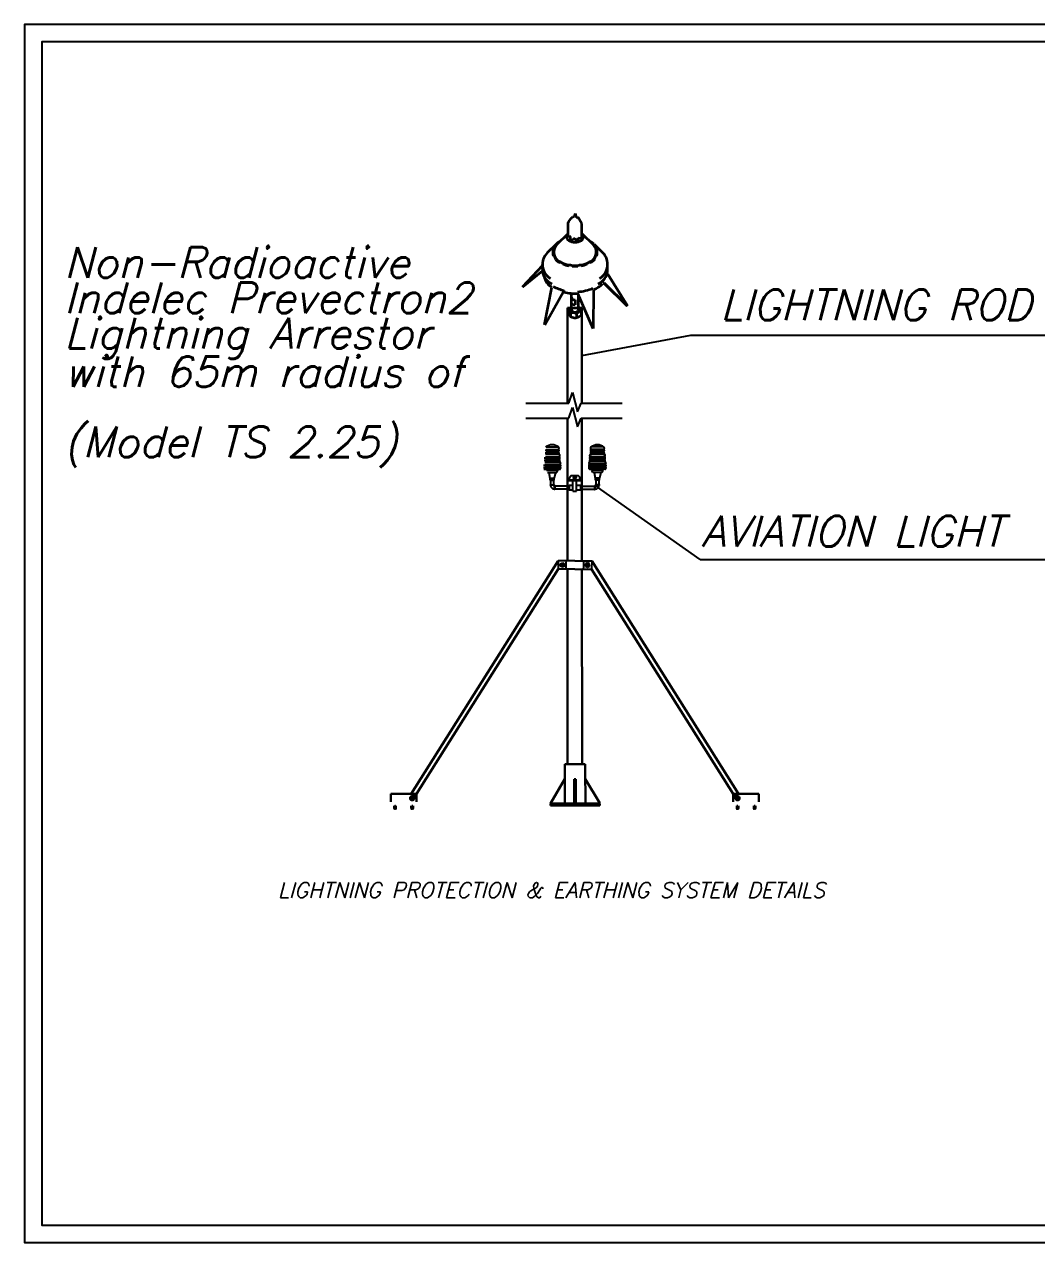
# Model space of a CAD drawing. Header units: inches. Extents: x 23 to 2032867, y 13 to 664695.
# Drawn here: x 709305 to 741650, y 285069 to 323997 of the extents above; entities that cross this region are included whole.
import ezdxf

# ---------------------------------------------------------------- set-up
doc = ezdxf.new("R2010")
doc.units = ezdxf.units.IN
doc.header["$MEASUREMENT"] = 0
doc.layers.add('02-MAIN', color=7, linetype='Continuous', lineweight=13)
for name, color, linetype in [('DES-01', 6, 'Continuous'), ('DES-02', 9, 'Continuous'), ('DES-03', 4, 'Continuous'), ('PLOTYR', 15, 'Continuous'), ('Pole', 250, 'Continuous'), ('REG-60', 8, 'Continuous')]:
    doc.layers.add(name, color=color, linetype=linetype)
doc.styles.add('TEXTO_2', font='SIMPLEX.SHX', dxfattribs={"oblique": 15})

# ---------------------------------------------------------------- blocks, each defined once
blk = doc.blocks.new('*X21')
at = {"color": 0}
for p, q in [((181.767, 175.738), (181.784, 175.755)), ((181.767, 175.72), (181.785, 175.738)), ((181.767, 175.703), (181.786, 175.722)), ((181.768, 175.757), (181.773, 175.762)), ((181.775, 175.693), (181.785, 175.703))]:
    blk.add_line(p, q, dxfattribs=at)

msp = doc.modelspace()

# ---------------------------------------------------------------- linework, layer by layer
at = {"color": 7, "lineweight": 35}
for p, q in [((726694.684, 317698.22, -5.979), (726682.427, 317666.676, -5.979)), ((726682.427, 317233.33, -5.979), (726682.427, 317666.676, -5.979)), ((726775.134, 317817.024, -5.979), (726694.684, 317698.22, -5.979)), ((726775.134, 317817.024, -5.979), (726813.562, 317812.07, -5.979)), ((726813.562, 317812.07, -5.979), (726826.657, 317850.675, -5.979)), ((726826.657, 317850.675, -5.979), (726877.171, 317862.381, -5.979)), ((726899.665, 317948.596, -5.979), (726877.171, 317862.381, -5.979)), ((726899.665, 317948.596, -5.979), (726931.402, 317826.946, -5.979)), ((726931.402, 317826.946, -5.979), (726966.116, 317835.91, -5.979)), ((726966.116, 317835.91, -5.979), (727005.758, 317820.135, -5.979)), ((727031.676, 317769.578, -5.979), (727005.758, 317820.135, -5.979)), ((727036.617, 317768.427, -5.979), (727031.676, 317769.578, -5.979)), ((727116.94, 317619.745, -5.979), (727036.617, 317768.427, -5.979)), ((727116.94, 317186.399, -5.979), (727116.94, 317619.745, -5.979)), ((726292.159, 316973.897, -5.979), (726013.005, 316698.658, -5.979)), ((726758.009, 317102.417, -5.979), (726758.009, 317219.274, -5.979)), ((727001.369, 317086.514, -5.979), (727001.369, 317174.018, -5.979)), ((727507.169, 316973.897, -5.979), (727786.325, 316698.658, -5.979)), ((725221.584, 315610.278, -5.979), (725859.279, 316288.728, -5.979)), ((725851.799, 316109.735, -5.979), (725221.814, 315595.202, -5.979)), ((727941.513, 316176.936, -5.979), (727941.513, 316327.715, -5.979)), ((728566.09, 314989.157, -5.979), (727823.587, 315723.576, -5.979)), ((727830.638, 315737.64, -5.979), (728577.958, 314998.457, -5.979)), ((728577.958, 314998.457, -5.979), (727947.531, 316017.67, -5.979)), ((725923.187, 314395.063, -5.979), (726161.738, 315588.763, -5.979)), ((726533.46, 315446.664, -5.979), (725937.325, 314389.821, -5.979)), ((726786.566, 314875.421, -5.979), (726786.566, 315401.301, -5.979)), ((727480.159, 314270.815, -5.979), (726991.761, 315399.851, -5.979)), ((727012.763, 314875.421, -5.979), (727012.763, 315351.3, -5.979)), ((727494.929, 314273.837, -5.979), (727499.518, 315515.472, -5.979)), ((726899.665, 315193.017, -5.979), (726899.665, 315034.698, -5.979)), ((726703.799, 314890.839, -5.979), (726703.799, 314770.215, -5.979)), ((726756.031, 314777.754, -5.979), (726756.031, 314657.131, -5.979)), ((726951.899, 314747.598, -5.979), (726951.899, 314626.975, -5.979)), ((727095.535, 314830.527, -5.979), (727095.535, 314709.904, -5.979))]:
    msp.add_line(p, q, dxfattribs=at)
at = {"color": 5, "lineweight": 35}
for p, q in [((726669.783, 317305.729, -5.979), (726321.399, 316961.109, -5.979)), ((727129.546, 317305.729, -5.979), (727477.93, 316961.109, -5.979)), ((726546.832, 315492.19, -5.979), (726546.832, 315439.418, -5.979))]:
    msp.add_line(p, q, dxfattribs=at)
at = {"lineweight": 35}
for p, q in [((726682.427, 317233.33, -5.979), (726758.009, 317219.274, -5.979)), ((726797.591, 317086.634, -5.979), (726878.684, 317163.233, -5.979)), ((726897.241, 317161.323, -5.979), (726947.685, 317073.949, -5.979)), ((727001.369, 317174.018, -5.979), (727104.715, 317154.799, -5.979)), ((725857.818, 316176.936, -5.979), (725857.818, 316327.715, -5.979)), ((727790.819, 315729.376, -5.979), (727823.587, 315723.576, -5.979)), ((726529.805, 315496.451, -5.979), (726542.89, 315473.056, -5.979)), ((726533.46, 315446.664, -5.979), (726542.89, 315455.127, -5.979)), ((726542.89, 315455.127, -5.979), (726542.89, 315473.056, -5.979))]:
    msp.add_line(p, q, dxfattribs=at)
at = {"color": 5, "lineweight": 35}
for centre, radius, start, end in [((726764.7, 317209.776, -5.979), 134.968, 127.5584363, 239.9993661), ((727034.629, 317209.776, -5.979), 134.968, 300.0008473, 52.4206584), ((726560.157, 316719.742, -5.979), 339.505, 134.6883615, 240.0000845), ((726899.665, 317443.546, -5.979), 404.9, 240.0000345, 299.9999655), ((727239.167, 316719.743, -5.979), 339.507, 300.000538, 45.3110158), ((726899.665, 317307.789, -5.979), 1018.522, 240.0000863, 299.9999137), ((726403.465, 316026.157, -5.979), 496.202, 189.992492, 239.9997456), ((727395.848, 316026.178, -5.979), 496.228, 300.0007362, 320.0525663), ((727395.916, 316078.897, -5.979), 496.142, 320.0522764, 337.2833816), ((726899.682, 316938.425, -5.979), 1488.656, 242.0034619, 256.288915), ((726899.664, 316885.571, -5.979), 1488.573, 256.2888416, 273.5537188), ((726899.666, 316938.369, -5.979), 1488.598, 273.5535869, 292.451657), ((726899.718, 316885.503, -5.979), 1488.491, 293.6139545, 300.0002152)]:
    msp.add_arc(centre, radius, start, end, dxfattribs=at)
at = {"color": 7, "lineweight": 35}
for centre, radius, start, end in [((726007.529, 317024.015, -5.979), 289.009, 310.7495648, 350.013656), ((726542.704, 316719.806, -5.979), 356.84, 119.9993471, 134.5974038), ((726898.82, 316103.083, -5.979), 1068.996, 116.5853501, 120.0021544), ((726899.048, 316102.678, -5.979), 1069.459, 116.5865044, 120.0017842), ((726900.506, 316103.083, -5.979), 1068.996, 59.9978456, 63.4146499), ((726900.508, 316103.083, -5.979), 1068.996, 59.9978456, 63.4146499), ((727256.622, 316719.806, -5.979), 356.84, 45.4025962, 60.0006529), ((727791.797, 317024.015, -5.979), 289.009, 189.986344, 229.2504352), ((726378.744, 316327.715, -5.979), 520.926, 134.5193728, 239.9994341), ((726542.749, 316719.743, -5.979), 356.918, 166.1684732, 201.7005134), ((726199.87, 316512.011, -5.979), 76.591, 340.8691024, 81.5490243), ((727256.56, 316719.763, -5.979), 356.944, 300.0012671, 319.2793577), ((727601.196, 316510.944, -5.979), 77.91, 99.6047591, 197.9731281), ((727256.588, 316719.742, -5.979), 356.908, 338.2974351, 13.8319453), ((727420.587, 316327.716, -5.979), 520.925, 300.0002499, 45.4806907), ((726378.74, 316176.934, -5.979), 520.922, 179.9997381, 239.9997577), ((726899.425, 317337.526, -5.979), 1070.272, 239.9998837, 243.5094239), ((726451.204, 316314.197, -5.979), 71.636, 18.6554389, 114.0322315), ((726899.696, 317338.055, -5.979), 1070.868, 249.1801289, 259.2616937), ((726744.844, 316223.452, -5.979), 76.816, 38.6192925, 125.5636919), ((726899.659, 317338.143, -5.979), 1070.952, 264.9216909, 275.0783091), ((727054.473, 316223.454, -5.979), 76.813, 54.434601, 141.3824147), ((726899.661, 317337.953, -5.979), 1070.763, 280.7372854, 290.8198134), ((727348.114, 316314.191, -5.979), 71.639, 65.9677171, 161.3425031), ((726899.346, 317338.531, -5.979), 1071.42, 296.4927225, 299.9989654), ((727420.583, 316176.939, -5.979), 520.929, 300.0004446, 359.9997088), ((726902.933, 314711.786, -5.979), 267.795, 115.7558269, 138.0393993), ((726843.116, 315264.719, -5.979), 56.55, 179.9994272, 239.9985185), ((726899.667, 315362.673, -5.979), 169.656, 240.0002916, 269.9990276), ((726899.669, 315204.361, -5.979), 169.663, 240.0009026, 269.9987272), ((726896.475, 314640.82, -5.979), 336.514, 64.1304903, 69.7835796), ((726807.242, 314765.975, -5.979), 295.432, 12.6210872, 36.9615968), ((726467.738, 314713.202, -5.979), 295.432, 12.6210872, 36.9615968), ((726992.093, 314834.768, -5.979), 295.432, 192.6210872, 216.9615968), ((726804.998, 314444.624, -5.979), 336.71, 64.132913, 98.3619779), ((726902.932, 314960.099, -5.979), 336.704, 244.1326101, 278.3622808), ((726843.113, 314875.354, -5.979), 56.547, 179.932179, 240.0005632), ((726899.665, 314973.299, -5.979), 169.646, 239.999319, 300.000681), ((726900.685, 314781.467, -5.979), 163.161, 249.4324323, 289.5538098), ((727151.036, 314568.541, -5.979), 267.8, 101.9610098, 138.0391688), ((726896.407, 314888.945, -5.979), 267.783, 281.9598207, 318.0403579), ((726956.216, 314875.354, -5.979), 56.547, 299.9994368, 0.067821)]:
    msp.add_arc(centre, radius, start, end, dxfattribs=at)
at = {"lineweight": 35}
for centre, radius, start, end in [((726899.675, 317400.162, -5.979), 329.729, 244.5549765, 251.964904), ((726899.669, 317276.035, -5.979), 114.738, 259.461724, 268.7874602), ((726899.69, 317400.004, -5.979), 329.568, 278.3737495, 287.9701685), ((727009.528, 317209.789, -5.979), 109.93, 329.9848694, 347.7150826), ((727239.168, 316719.743, -5.979), 339.507, 300.000538, 45.3110158), ((726542.804, 316719.812, -5.979), 357.006, 220.7210081, 239.9974348), ((726403.624, 316131.971, -5.979), 496.513, 234.742775, 239.9993888), ((727395.969, 316131.54, -5.979), 496.009, 299.9992742, 305.2610594)]:
    msp.add_arc(centre, radius, start, end, dxfattribs=at)
at = {"layer": '02-MAIN', "lineweight": -3, "elevation": -5.979}
msp.add_lwpolyline([(766592.428, 285627.446), (766592.428, 323438.388), (709863.318, 323438.388), (709863.318, 285627.446)], close=True, dxfattribs=at)
at = {"layer": 'DES-01'}
for p, q in [((726702.158, 311893.875, -5.979), (726814.039, 312229.198, -5.979)), ((726814.039, 312229.198, -5.979), (726981.86, 311614.44, -5.979)), ((725331.62, 311893.875, -5.979), (726702.158, 311893.875, -5.979)), ((726981.86, 311614.44, -5.979), (727093.741, 311893.875, -5.979)), ((727093.741, 311893.875, -5.979), (728408.338, 311893.875, -5.979)), ((726702.158, 311418.835, -5.979), (726814.039, 311754.158, -5.979)), ((726814.039, 311754.158, -5.979), (726981.86, 311139.399, -5.979)), ((725331.62, 311418.835, -5.979), (726702.158, 311418.835, -5.979)), ((726981.86, 311139.399, -5.979), (727093.741, 311418.835, -5.979)), ((727093.741, 311418.835, -5.979), (728408.338, 311418.835, -5.979)), ((726392.308, 310377.906, -5.979), (725943.465, 310377.906, -5.979)), ((726392.308, 310298.699, -5.979), (725943.465, 310298.699, -5.979)), ((725956.666, 310259.095, -5.979), (726379.107, 310259.095, -5.979)), ((725983.069, 310496.718, -5.979), (726352.704, 310496.718, -5.979)), ((725983.069, 310417.51, -5.979), (726352.704, 310417.51, -5.979)), ((725983.069, 310338.303, -5.979), (726352.704, 310338.303, -5.979)), ((727393.027, 310377.379, -5.979), (727841.472, 310377.379, -5.979)), ((727393.027, 310298.242, -5.979), (727841.472, 310298.242, -5.979)), ((727828.282, 310258.673, -5.979), (727406.216, 310258.673, -5.979)), ((727801.903, 310496.085, -5.979), (727432.595, 310496.085, -5.979)), ((727801.903, 310416.948, -5.979), (727432.595, 310416.948, -5.979)), ((727801.903, 310337.811, -5.979), (727432.595, 310337.811, -5.979)), ((726445.113, 309902.661, -5.979), (725890.66, 309902.661, -5.979)), ((726418.71, 310140.284, -5.979), (725917.062, 310140.284, -5.979)), ((726418.71, 310061.076, -5.979), (725917.062, 310061.076, -5.979)), ((725930.264, 310021.472, -5.979), (726405.509, 310021.472, -5.979)), ((725930.264, 309942.265, -5.979), (726405.509, 309942.265, -5.979)), ((725956.666, 310179.887, -5.979), (726379.107, 310179.887, -5.979)), ((725956.666, 310100.68, -5.979), (726379.107, 310100.68, -5.979)), ((727340.269, 309902.555, -5.979), (727894.23, 309902.555, -5.979)), ((727366.648, 310139.967, -5.979), (727867.851, 310139.967, -5.979)), ((727366.648, 310060.83, -5.979), (727867.851, 310060.83, -5.979)), ((727854.661, 310021.261, -5.979), (727379.837, 310021.261, -5.979)), ((727854.661, 309942.124, -5.979), (727379.837, 309942.124, -5.979)), ((727828.282, 310179.536, -5.979), (727406.216, 310179.536, -5.979)), ((727828.282, 310100.399, -5.979), (727406.216, 310100.399, -5.979)), ((726445.113, 309823.453, -5.979), (725890.66, 309823.453, -5.979)), ((725930.264, 309863.057, -5.979), (726405.509, 309863.057, -5.979)), ((727340.269, 309823.418, -5.979), (727894.23, 309823.418, -5.979)), ((727854.661, 309862.987, -5.979), (727379.837, 309862.987, -5.979)), ((726432.395, 306756.731, -5.979), (726495.15, 306793.305, -5.979)), ((726432.691, 306684.096, -5.979), (726432.395, 306756.731, -5.979)), ((726495.15, 306793.305, -5.979), (726558.202, 306757.244, -5.979)), ((726558.202, 306757.244, -5.979), (726558.499, 306684.609, -5.979)), ((727234.22, 306757.244, -5.979), (727233.923, 306684.609, -5.979)), ((727297.272, 306793.305, -5.979), (727234.22, 306757.244, -5.979)), ((727360.028, 306756.731, -5.979), (727297.272, 306793.305, -5.979)), ((727359.731, 306684.096, -5.979), (727360.028, 306756.731, -5.979)), ((726495.743, 306648.035, -5.979), (726432.691, 306684.096, -5.979)), ((726558.499, 306684.609, -5.979), (726495.743, 306648.035, -5.979)), ((727233.923, 306684.609, -5.979), (727296.679, 306648.035, -5.979)), ((727296.679, 306648.035, -5.979), (727359.731, 306684.096, -5.979))]:
    msp.add_line(p, q, dxfattribs=at)
at = {"layer": 'DES-01', "lineweight": 30}
for p, q in [((721708.739, 299344.395, -5.979), (721763.241, 299378.488, -5.979)), ((721763.241, 299378.488, -5.979), (721765.515, 299314.24, -5.979)), ((732025.797, 299378.488, -5.979), (732023.522, 299314.24, -5.979)), ((732080.299, 299344.395, -5.979), (732025.797, 299378.488, -5.979)), ((721123.122, 299025.344, -5.979), (721122.978, 298943.403, -5.979)), ((721129.95, 299025.332, -5.979), (721129.806, 298943.391, -5.979)), ((721136.683, 298970.693, -5.979), (721140.957, 298976.387, -5.979)), ((721140.931, 298961.745, -5.979), (721136.683, 298970.693, -5.979)), ((721136.707, 298984.35, -5.979), (721140.396, 298990.444, -5.979)), ((721140.957, 298976.387, -5.979), (721136.707, 298984.35, -5.979)), ((721136.731, 298998.007, -5.979), (721139.246, 299002.745, -5.979)), ((721140.396, 298990.444, -5.979), (721136.731, 298998.007, -5.979)), ((721136.755, 299011.664, -5.979), (721140.445, 299018.555, -5.979)), ((721139.246, 299002.745, -5.979), (721136.755, 299011.664, -5.979)), ((721140.445, 299018.555, -5.979), (721136.778, 299025.32, -5.979)), ((721164.653, 299025.271, -5.979), (721137.134, 299025.32, -5.979)), ((721163.971, 298970.49, -5.979), (721160.443, 298961.711, -5.979)), ((721164.58, 298983.959, -5.979), (721160.469, 298976.938, -5.979)), ((721160.469, 298976.938, -5.979), (721163.971, 298970.49, -5.979)), ((721164.604, 298997.429, -5.979), (721161.075, 298988.65, -5.979)), ((721161.075, 298988.65, -5.979), (721164.58, 298983.959, -5.979)), ((721164.068, 299011.616, -5.979), (721161.1, 299002.706, -5.979)), ((721161.1, 299002.706, -5.979), (721164.604, 298997.429, -5.979)), ((721164.092, 299025.272, -5.979), (721161.127, 299017.933, -5.979)), ((721161.127, 299017.933, -5.979), (721164.068, 299011.616, -5.979)), ((721168.166, 299025.265, -5.979), (721164.092, 299025.272, -5.979)), ((721170.921, 299025.26, -5.979), (721170.777, 298943.32, -5.979)), ((721177.749, 299025.248, -5.979), (721177.605, 298943.308, -5.979)), ((721667.203, 299270.192, -5.979), (721709.028, 299344.231, -5.979)), ((721669.394, 299024.386, -5.979), (721669.251, 298942.445, -5.979)), ((721676.223, 299024.374, -5.979), (721676.079, 298942.433, -5.979)), ((721682.955, 298969.734, -5.979), (721687.229, 298975.428, -5.979)), ((721687.204, 298960.787, -5.979), (721682.955, 298969.734, -5.979)), ((721682.979, 298983.391, -5.979), (721686.668, 298989.485, -5.979)), ((721687.229, 298975.428, -5.979), (721682.979, 298983.391, -5.979)), ((721683.003, 298997.048, -5.979), (721685.519, 299001.786, -5.979)), ((721686.668, 298989.485, -5.979), (721683.003, 298997.048, -5.979)), ((721683.027, 299010.705, -5.979), (721686.718, 299017.597, -5.979)), ((721685.519, 299001.786, -5.979), (721683.027, 299010.705, -5.979)), ((721686.718, 299017.597, -5.979), (721683.051, 299024.362, -5.979)), ((721710.925, 299024.313, -5.979), (721683.407, 299024.361, -5.979)), ((721710.244, 298969.531, -5.979), (721706.715, 298960.752, -5.979)), ((721710.853, 298983, -5.979), (721706.742, 298975.979, -5.979)), ((721706.742, 298975.979, -5.979), (721710.244, 298969.531, -5.979)), ((721710.876, 298996.47, -5.979), (721707.348, 298987.692, -5.979)), ((721707.348, 298987.692, -5.979), (721710.853, 298983, -5.979)), ((721710.341, 299010.657, -5.979), (721707.373, 299001.747, -5.979)), ((721707.373, 299001.747, -5.979), (721710.876, 298996.47, -5.979)), ((721710.365, 299024.314, -5.979), (721707.4, 299016.975, -5.979)), ((721707.4, 299016.975, -5.979), (721710.341, 299010.657, -5.979)), ((721709.032, 299344.239, -5.979), (721708.739, 299344.395, -5.979)), ((721714.438, 299024.307, -5.979), (721710.365, 299024.314, -5.979)), ((721717.193, 299024.302, -5.979), (721717.049, 298942.361, -5.979)), ((721765.504, 299314.557, -5.979), (721722.504, 299238.437, -5.979)), ((721724.022, 299024.29, -5.979), (721723.878, 298942.349, -5.979)), ((732023.534, 299314.557, -5.979), (732066.534, 299238.437, -5.979)), ((732065.016, 299024.29, -5.979), (732065.16, 298942.349, -5.979)), ((732071.844, 299024.302, -5.979), (732071.988, 298942.361, -5.979)), ((732074.599, 299024.307, -5.979), (732078.673, 299024.314, -5.979)), ((732078.112, 299024.313, -5.979), (732105.631, 299024.361, -5.979)), ((732081.665, 299001.747, -5.979), (732078.161, 298996.47, -5.979)), ((732078.161, 298996.47, -5.979), (732081.69, 298987.692, -5.979)), ((732081.69, 298987.692, -5.979), (732078.185, 298983, -5.979)), ((732078.185, 298983, -5.979), (732082.296, 298975.979, -5.979)), ((732078.673, 299024.314, -5.979), (732081.638, 299016.975, -5.979)), ((732081.638, 299016.975, -5.979), (732078.697, 299010.657, -5.979)), ((732078.697, 299010.657, -5.979), (732081.665, 299001.747, -5.979)), ((732082.296, 298975.979, -5.979), (732078.794, 298969.531, -5.979)), ((732078.794, 298969.531, -5.979), (732082.322, 298960.752, -5.979)), ((732080.006, 299344.239, -5.979), (732080.299, 299344.395, -5.979)), ((732121.835, 299270.192, -5.979), (732080.01, 299344.231, -5.979)), ((732101.808, 298975.428, -5.979), (732106.058, 298983.391, -5.979)), ((732106.082, 298969.734, -5.979), (732101.808, 298975.428, -5.979)), ((732101.834, 298960.787, -5.979), (732106.082, 298969.734, -5.979)), ((732102.32, 299017.597, -5.979), (732105.987, 299024.362, -5.979)), ((732106.011, 299010.705, -5.979), (732102.32, 299017.597, -5.979)), ((732102.369, 298989.485, -5.979), (732106.034, 298997.048, -5.979)), ((732106.058, 298983.391, -5.979), (732102.369, 298989.485, -5.979)), ((732103.519, 299001.786, -5.979), (732106.011, 299010.705, -5.979)), ((732106.034, 298997.048, -5.979), (732103.519, 299001.786, -5.979)), ((732112.815, 299024.374, -5.979), (732112.959, 298942.433, -5.979)), ((732119.643, 299024.386, -5.979), (732119.787, 298942.445, -5.979)), ((732611.289, 299025.248, -5.979), (732611.433, 298943.308, -5.979)), ((732618.117, 299025.26, -5.979), (732618.261, 298943.32, -5.979)), ((732620.872, 299025.265, -5.979), (732624.946, 299025.272, -5.979)), ((732624.385, 299025.271, -5.979), (732651.903, 299025.32, -5.979)), ((732627.938, 299002.706, -5.979), (732624.434, 298997.429, -5.979)), ((732624.434, 298997.429, -5.979), (732627.962, 298988.65, -5.979)), ((732627.962, 298988.65, -5.979), (732624.458, 298983.959, -5.979)), ((732624.458, 298983.959, -5.979), (732628.568, 298976.938, -5.979)), ((732624.946, 299025.272, -5.979), (732627.911, 299017.933, -5.979)), ((732627.911, 299017.933, -5.979), (732624.97, 299011.616, -5.979)), ((732624.97, 299011.616, -5.979), (732627.938, 299002.706, -5.979)), ((732628.568, 298976.938, -5.979), (732625.067, 298970.49, -5.979)), ((732625.067, 298970.49, -5.979), (732628.595, 298961.711, -5.979)), ((732648.081, 298976.387, -5.979), (732652.331, 298984.35, -5.979)), ((732652.355, 298970.693, -5.979), (732648.081, 298976.387, -5.979)), ((732648.107, 298961.745, -5.979), (732652.355, 298970.693, -5.979)), ((732648.593, 299018.555, -5.979), (732652.259, 299025.32, -5.979)), ((732652.283, 299011.664, -5.979), (732648.593, 299018.555, -5.979)), ((732648.642, 298990.444, -5.979), (732652.307, 298998.007, -5.979)), ((732652.331, 298984.35, -5.979), (732648.642, 298990.444, -5.979)), ((732649.791, 299002.745, -5.979), (732652.283, 299011.664, -5.979)), ((732652.307, 298998.007, -5.979), (732649.791, 299002.745, -5.979)), ((732659.088, 299025.332, -5.979), (732659.231, 298943.391, -5.979)), ((732665.916, 299025.344, -5.979), (732666.06, 298943.403, -5.979)), ((721136.635, 298943.379, -5.979), (721139.737, 298948.863, -5.979)), ((721143.811, 298934.8, -5.979), (721136.635, 298943.379, -5.979)), ((721136.659, 298957.036, -5.979), (721140.931, 298961.745, -5.979)), ((721139.737, 298948.863, -5.979), (721136.659, 298957.036, -5.979)), ((721150.268, 298929.699, -5.979), (721143.811, 298934.8, -5.979)), ((721150.268, 298929.699, -5.979), (721157.468, 298934.776, -5.979)), ((721163.948, 298943.332, -5.979), (721157.468, 298934.776, -5.979)), ((721164.532, 298956.433, -5.979), (721160.421, 298949.412, -5.979)), ((721160.421, 298949.412, -5.979), (721163.948, 298943.332, -5.979)), ((721160.443, 298961.711, -5.979), (721164.532, 298956.433, -5.979)), ((721682.907, 298942.421, -5.979), (721686.01, 298947.904, -5.979)), ((721690.084, 298933.841, -5.979), (721682.907, 298942.421, -5.979)), ((721682.931, 298956.078, -5.979), (721687.204, 298960.787, -5.979)), ((721686.01, 298947.904, -5.979), (721682.931, 298956.078, -5.979)), ((721696.54, 298928.74, -5.979), (721690.084, 298933.841, -5.979)), ((721696.54, 298928.74, -5.979), (721703.741, 298933.817, -5.979)), ((721710.221, 298942.373, -5.979), (721703.741, 298933.817, -5.979)), ((721710.805, 298955.474, -5.979), (721706.694, 298948.453, -5.979)), ((721706.694, 298948.453, -5.979), (721710.221, 298942.373, -5.979)), ((721706.715, 298960.752, -5.979), (721710.805, 298955.474, -5.979)), ((732082.322, 298960.752, -5.979), (732078.233, 298955.474, -5.979)), ((732078.233, 298955.474, -5.979), (732082.344, 298948.453, -5.979)), ((732082.344, 298948.453, -5.979), (732078.817, 298942.373, -5.979)), ((732078.817, 298942.373, -5.979), (732085.297, 298933.817, -5.979)), ((732092.497, 298928.74, -5.979), (732085.297, 298933.817, -5.979)), ((732092.497, 298928.74, -5.979), (732098.954, 298933.841, -5.979)), ((732098.954, 298933.841, -5.979), (732106.13, 298942.421, -5.979)), ((732106.106, 298956.078, -5.979), (732101.834, 298960.787, -5.979)), ((732103.028, 298947.904, -5.979), (732106.106, 298956.078, -5.979)), ((732106.13, 298942.421, -5.979), (732103.028, 298947.904, -5.979)), ((732628.595, 298961.711, -5.979), (732624.506, 298956.433, -5.979)), ((732624.506, 298956.433, -5.979), (732628.617, 298949.412, -5.979)), ((732628.617, 298949.412, -5.979), (732625.089, 298943.332, -5.979)), ((732625.089, 298943.332, -5.979), (732631.57, 298934.776, -5.979)), ((732638.77, 298929.699, -5.979), (732631.57, 298934.776, -5.979)), ((732638.77, 298929.699, -5.979), (732645.227, 298934.8, -5.979)), ((732645.227, 298934.8, -5.979), (732652.403, 298943.379, -5.979)), ((732652.379, 298957.036, -5.979), (732648.107, 298961.745, -5.979)), ((732649.3, 298948.863, -5.979), (732652.379, 298957.036, -5.979)), ((732652.403, 298943.379, -5.979), (732649.3, 298948.863, -5.979))]:
    msp.add_line(p, q, dxfattribs=at)
at = {"layer": 'DES-01'}
for centre, major_axis, start_param, end_param in [((726167.923, 310234.443, -5.979), (-232.609, 232.609), -1.478929243, -0.098795537), ((726352.704, 310457.114, -5.979), (28.004, 28.004), 3.926990817, 7.068583471), ((726352.704, 310377.906, -5.979), (28.004, 28.004), 3.926990817, 7.068583471), ((726352.704, 310298.699, -5.979), (-28.004, 28.004), 2.35619449, 5.497787144), ((726379.107, 310219.491, -5.979), (-28.004, 28.004), 2.35619449, 5.497787144), ((727406.216, 310219.105, -5.979), (-27.979, 27.979), -0.785398163, 2.35619449), ((727432.595, 310456.517, -5.979), (27.979, 27.979), 0.785398163, 3.926990817), ((727432.595, 310377.379, -5.979), (27.979, 27.979), 0.785398163, 3.926990817), ((727432.595, 310298.242, -5.979), (27.979, 27.979), 0.785398163, 3.926990817), ((727617.213, 310234.043, -5.979), (-232.402, 232.402), -1.472000789, -0.091867084), ((727801.903, 310456.517, -5.979), (27.979, 27.979), 3.926990817, 7.068583471), ((727801.903, 310377.379, -5.979), (27.979, 27.979), 3.926990817, 7.068583471), ((727801.903, 310298.242, -5.979), (27.979, 27.979), 3.926990817, 7.068583471), ((727828.282, 310219.105, -5.979), (-27.979, 27.979), 2.35619449, 5.497787144), ((726379.107, 310140.284, -5.979), (-28.004, 28.004), 2.35619449, 5.497787144), ((726379.107, 310061.076, -5.979), (28.004, 28.004), 3.926990817, 7.068583471), ((726405.509, 309981.868, -5.979), (28.004, 28.004), 3.926990817, 7.068583471), ((726405.509, 309902.661, -5.979), (28.004, 28.004), 3.926990817, 7.068583471), ((727379.837, 309981.693, -5.979), (-27.979, 27.979), -0.785398163, 2.35619449), ((727379.837, 309902.555, -5.979), (27.979, 27.979), 0.785398163, 3.926990817), ((727406.216, 310139.967, -5.979), (-27.979, 27.979), -0.785398163, 2.35619449), ((727406.216, 310060.83, -5.979), (-27.979, 27.979), -0.785398163, 2.35619449), ((727828.282, 310139.967, -5.979), (-27.979, 27.979), 2.35619449, 5.497787144), ((727828.282, 310060.83, -5.979), (-27.979, 27.979), 2.35619449, 5.497787144), ((727854.661, 309981.693, -5.979), (-27.979, 27.979), 2.35619449, 5.497787144), ((727854.661, 309902.555, -5.979), (27.979, 27.979), 3.926990817, 7.068583471), ((726405.509, 309823.453, -5.979), (28.004, 28.004), 3.926990817, 7.068583471), ((726892.697, 309501.145, -5.979), (29.665, 29.665), 5.497787144, 11.780972451), ((727379.837, 309823.418, -5.979), (27.979, 27.979), 0.785398163, 3.926990817), ((727854.661, 309823.418, -5.979), (27.979, 27.979), 3.926990817, 7.068583471), ((726495.447, 306720.67, -5.979), (28.358, 28.358), 5.497787144, 11.780972451), ((727296.976, 306720.67, -5.979), (28.358, 28.358), 5.497787144, 11.780972451)]:
    msp.add_ellipse(centre, major_axis=major_axis, ratio=1, start_param=start_param, end_param=end_param, dxfattribs=at)
at = {"layer": 'DES-01', "lineweight": 30}
for centre, major_axis, start_param, end_param in [((721697.139, 299270.16, -5.979), (-47.431, 47.431), -0.900263854, 4.386955521), ((721736.799, 299327.36, -5.979), (63.686, 63.686), 3.043865292, 3.767594652), ((732091.898, 299270.16, -5.979), (-47.431, 47.431), 0.325433459, 5.612652834), ((732052.239, 299327.36, -5.979), (-63.686, 63.686), 2.515590656, 3.239320016), ((721145.225, 298945.95, -5.979), (-15.834, 15.834), 0.899375004, 2.020906868), ((721152.053, 298945.938, -5.979), (15.834, 15.834), 2.470171331, 3.591703195), ((721148.539, 298945.944, -5.979), (15.834, 15.834), 4.258768336, 5.3803002), ((721155.367, 298945.932, -5.979), (15.834, 15.834), 4.258768336, 5.3803002), ((721691.498, 298944.991, -5.979), (15.834, 15.834), 2.470171331, 3.591703195), ((721698.326, 298944.979, -5.979), (15.834, 15.834), 2.470171331, 3.591703195), ((721694.812, 298944.986, -5.979), (15.834, 15.834), 4.258768336, 5.3803002), ((721701.64, 298944.974, -5.979), (15.834, 15.834), 4.258768336, 5.3803002), ((732087.398, 298944.974, -5.979), (15.834, 15.834), 2.473681434, 3.595213298), ((732094.226, 298944.986, -5.979), (-15.834, 15.834), 0.902885107, 2.024416971), ((732090.712, 298944.979, -5.979), (-15.834, 15.834), 2.691482112, 3.813013976), ((732097.54, 298944.991, -5.979), (15.834, 15.834), 4.262278439, 5.383810303), ((732633.671, 298945.932, -5.979), (-15.834, 15.834), 0.902885107, 2.024416971), ((732640.499, 298945.944, -5.979), (15.834, 15.834), 2.473681434, 3.595213298), ((732636.984, 298945.938, -5.979), (15.834, 15.834), 4.262278439, 5.383810303), ((732643.813, 298945.95, -5.979), (15.834, 15.834), 4.262278439, 5.383810303)]:
    msp.add_ellipse(centre, major_axis=major_axis, ratio=1, start_param=start_param, end_param=end_param, dxfattribs=at)
at = {"layer": 'DES-02'}
for p, q in [((725903.861, 309783.849, -5.979), (726431.912, 309783.849, -5.979)), ((725985.806, 309747.433, -5.979), (726349.967, 309747.433, -5.979)), ((726022.222, 309674.601, -5.979), (726313.551, 309674.601, -5.979)), ((726058.638, 309674.601, -5.979), (726098.696, 309492.52, -5.979)), ((726098.696, 309492.52, -5.979), (726237.077, 309492.52, -5.979)), ((726105.979, 309434.254, -5.979), (726105.979, 309492.52, -5.979)), ((726229.794, 309434.254, -5.979), (726229.794, 309492.52, -5.979)), ((726277.135, 309674.601, -5.979), (726237.077, 309492.52, -5.979)), ((726349.967, 309747.433, -5.979), (726313.551, 309783.849, -5.979)), ((726313.551, 309674.601, -5.979), (726349.967, 309747.433, -5.979)), ((726723.23, 309437.139, -5.979), (726723.23, 309501.728, -5.979)), ((726985.426, 309574.56, -5.979), (726796.062, 309574.56, -5.979)), ((727058.259, 309437.139, -5.979), (727058.259, 309501.728, -5.979)), ((727881.04, 309783.849, -5.979), (727353.458, 309783.849, -5.979)), ((727435.168, 309747.433, -5.979), (727471.585, 309783.849, -5.979)), ((727799.33, 309747.433, -5.979), (727435.168, 309747.433, -5.979)), ((727471.585, 309674.601, -5.979), (727435.168, 309747.433, -5.979)), ((727762.914, 309674.601, -5.979), (727471.585, 309674.601, -5.979)), ((727508.001, 309674.601, -5.979), (727548.058, 309492.52, -5.979)), ((727686.44, 309492.52, -5.979), (727548.058, 309492.52, -5.979)), ((727555.342, 309434.254, -5.979), (727555.342, 309492.52, -5.979)), ((727679.157, 309434.254, -5.979), (727679.157, 309492.52, -5.979)), ((727726.498, 309674.601, -5.979), (727686.44, 309492.52, -5.979)), ((727799.33, 309747.433, -5.979), (727762.914, 309783.849, -5.979)), ((727762.914, 309674.601, -5.979), (727799.33, 309747.433, -5.979)), ((726105.979, 309434.254, -5.979), (726229.794, 309434.254, -5.979)), ((726105.979, 309288.59, -5.979), (726229.794, 309288.59, -5.979)), ((726105.979, 309288.59, -5.979), (726105.979, 309274.023, -5.979)), ((726229.794, 309274.023, -5.979), (726105.979, 309274.023, -5.979)), ((726120.545, 309434.254, -5.979), (726120.545, 309288.59, -5.979)), ((726120.545, 309274.023, -5.979), (726120.545, 309266.74, -5.979)), ((726215.227, 309434.254, -5.979), (726215.227, 309288.59, -5.979)), ((726215.227, 309266.74, -5.979), (726215.227, 309274.023, -5.979)), ((726229.794, 309288.59, -5.979), (726229.794, 309274.023, -5.979)), ((726237.077, 309244.89, -5.979), (726244.36, 309244.89, -5.979)), ((726237.077, 309150.208, -5.979), (726244.36, 309150.208, -5.979)), ((726244.36, 309135.642, -5.979), (726244.36, 309259.457, -5.979)), ((726258.927, 309259.457, -5.979), (726244.36, 309259.457, -5.979)), ((726258.927, 309135.642, -5.979), (726244.36, 309135.642, -5.979)), ((726258.927, 309259.457, -5.979), (726258.927, 309135.642, -5.979)), ((726695.921, 309244.89, -5.979), (726258.927, 309244.89, -5.979)), ((726695.921, 309150.208, -5.979), (726258.927, 309150.208, -5.979)), ((726695.921, 309259.457, -5.979), (726710.487, 309259.457, -5.979)), ((726695.921, 309259.457, -5.979), (726695.921, 309135.642, -5.979)), ((726695.921, 309135.642, -5.979), (726710.487, 309135.642, -5.979)), ((727076.467, 309437.139, -5.979), (726705.022, 309437.139, -5.979)), ((726705.022, 309415.289, -5.979), (726705.022, 309437.139, -5.979)), ((727076.467, 309415.289, -5.979), (726705.022, 309415.289, -5.979)), ((726710.487, 309274.023, -5.979), (726832.478, 309274.023, -5.979)), ((726710.487, 309274.023, -5.979), (726710.487, 309121.075, -5.979)), ((726710.487, 309121.075, -5.979), (726832.478, 309121.075, -5.979)), ((726832.478, 309084.659, -5.979), (726832.478, 309415.289, -5.979)), ((726949.01, 309084.659, -5.979), (726949.01, 309415.289, -5.979)), ((726949.01, 309274.023, -5.979), (727074.649, 309274.023, -5.979)), ((726949.01, 309121.075, -5.979), (727074.649, 309121.075, -5.979)), ((727074.649, 309274.023, -5.979), (727074.649, 309121.075, -5.979)), ((727074.649, 309259.457, -5.979), (727089.215, 309259.457, -5.979)), ((727074.649, 309135.642, -5.979), (727089.215, 309135.642, -5.979)), ((727076.467, 309415.289, -5.979), (727076.467, 309437.139, -5.979)), ((727089.215, 309259.457, -5.979), (727089.215, 309135.642, -5.979)), ((727089.215, 309244.89, -5.979), (727526.209, 309244.89, -5.979)), ((727089.215, 309150.208, -5.979), (727526.209, 309150.208, -5.979)), ((727526.209, 309259.457, -5.979), (727540.775, 309259.457, -5.979)), ((727526.209, 309259.457, -5.979), (727526.209, 309135.642, -5.979)), ((727526.209, 309135.642, -5.979), (727540.775, 309135.642, -5.979)), ((727540.775, 309135.642, -5.979), (727540.775, 309259.457, -5.979)), ((727548.058, 309244.89, -5.979), (727540.775, 309244.89, -5.979)), ((727548.058, 309150.208, -5.979), (727540.775, 309150.208, -5.979)), ((727679.157, 309434.254, -5.979), (727555.342, 309434.254, -5.979)), ((727555.342, 309288.59, -5.979), (727555.342, 309274.023, -5.979)), ((727679.157, 309288.59, -5.979), (727555.342, 309288.59, -5.979)), ((727555.342, 309274.023, -5.979), (727679.157, 309274.023, -5.979)), ((727569.908, 309434.254, -5.979), (727569.908, 309288.59, -5.979)), ((727569.908, 309266.74, -5.979), (727569.908, 309274.023, -5.979)), ((727664.59, 309434.254, -5.979), (727664.59, 309288.59, -5.979)), ((727664.59, 309274.023, -5.979), (727664.59, 309266.74, -5.979)), ((727679.157, 309288.59, -5.979), (727679.157, 309274.023, -5.979)), ((726832.478, 309084.659, -5.979), (726949.01, 309084.659, -5.979))]:
    msp.add_line(p, q, dxfattribs=at)
at = {"layer": 'DES-02', "lineweight": 30}
for p, q in [((726874.947, 299880.917, -5.979), (726927.449, 299880.925, -5.979)), ((726875.063, 299103.78, -5.979), (726874.947, 299880.917, -5.979)), ((726927.449, 299880.925, -5.979), (726927.565, 299103.788, -5.979)), ((727688.849, 299103.901, -5.979), (726113.779, 299103.667, -5.979))]:
    msp.add_line(p, q, dxfattribs=at)
at = {"layer": 'DES-02'}
for centre, major_axis, start_param, end_param in [((726796.062, 309501.728, -5.979), (-51.5, 51.5), -0.785398163, 0.785398163), ((726985.426, 309501.728, -5.979), (51.5, 51.5), 5.497787144, 7.068583471), ((726237.077, 309266.74, -5.979), (82.4, 82.4), 2.35619449, 3.926990817), ((726237.077, 309266.74, -5.979), (-15.45, 15.45), 0.785398163, 2.35619449), ((727548.058, 309266.74, -5.979), (-15.45, 15.45), 2.35619449, 3.926990817), ((727548.058, 309266.74, -5.979), (82.4, 82.4), 3.926990817, 5.497787144)]:
    msp.add_ellipse(centre, major_axis=major_axis, ratio=1, start_param=start_param, end_param=end_param, dxfattribs=at)
at = {"layer": 'DES-03', "linetype": 'ByBlock', "lineweight": 35}
msp.add_line((726662.585, 314944.118, -5.979), (727121.455, 314944.186, -5.979), dxfattribs=at)
at = {"layer": 'DES-03', "linetype": 'ByBlock', "lineweight": 30}
for p, q in [((726662.585, 314944.118, -5.979), (726663.038, 311893.875, -5.979)), ((727121.455, 314944.186, -5.979), (727121.908, 311893.875, -5.979)), ((726663.109, 311418.835, -5.979), (726663.593, 306869.489, -5.979)), ((727121.978, 311418.835, -5.979), (727122.462, 306869.489, -5.979)), ((726663.826, 306591.277, -5.979), (726664.753, 300353.407, -5.979)), ((727122.696, 306591.277, -5.979), (727123.623, 300353.475, -5.979))]:
    msp.add_line(p, q, dxfattribs=at)
at = {"layer": 'DES-03', "lineweight": 30}
for p, q in [((726360.627, 306855.916, -5.979), (721666.28, 299406.783, -5.979)), ((727431.796, 306856.057, -5.979), (732122.722, 299406.783, -5.979)), ((726361.707, 306591.277, -5.979), (721833.947, 299406.489, -5.979)), ((727430.715, 306591.277, -5.979), (731955.09, 299406.489, -5.979)), ((726572.988, 300353.393, -5.979), (727229.268, 300353.491, -5.979)), ((726573.008, 300222.137, -5.979), (726572.988, 300353.393, -5.979)), ((726573.174, 299106.462, -5.979), (726573.008, 300222.137, -5.979)), ((727229.268, 300353.491, -5.979), (727229.287, 300222.235, -5.979)), ((727229.287, 300222.235, -5.979), (727229.453, 299106.56, -5.979)), ((726113.779, 299103.667, -5.979), (726573.057, 299893.998, -5.979)), ((727688.849, 299106.628, -5.979), (727229.336, 299894.095, -5.979)), ((721014.538, 299407.927, -5.979), (721014.087, 299150.984, -5.979)), ((721833.947, 299406.489, -5.979), (721014.538, 299407.927, -5.979)), ((721833.499, 299150.984, -5.979), (721833.947, 299406.489, -5.979)), ((731955.09, 299406.489, -5.979), (732774.499, 299407.927, -5.979)), ((731955.539, 299150.984, -5.979), (731955.09, 299406.489, -5.979)), ((732774.499, 299407.927, -5.979), (732774.95, 299150.984, -5.979)), ((726113.788, 299040.766, -5.979), (726113.779, 299103.667, -5.979)), ((727557.603, 299040.981, -5.979), (726113.788, 299040.766, -5.979)), ((727688.858, 299041, -5.979), (727557.603, 299040.981, -5.979)), ((727688.849, 299103.901, -5.979), (727688.858, 299041, -5.979))]:
    msp.add_line(p, q, dxfattribs=at)
at = {"layer": 'DES-03'}
for p, q in [((726896.211, 306859.869, -5.979), (726360.611, 306859.869, -5.979)), ((726360.611, 306859.869, -5.979), (726361.707, 306591.277, -5.979)), ((726896.211, 306859.869, -5.979), (727431.811, 306859.869, -5.979)), ((727431.811, 306859.869, -5.979), (727430.715, 306591.277, -5.979)), ((726896.171, 306591.277, -5.979), (726361.707, 306591.277, -5.979)), ((726896.251, 306591.277, -5.979), (727430.715, 306591.277, -5.979))]:
    msp.add_line(p, q, dxfattribs=at)
for centre, start_param, end_param in [((727221.008, 306725.573, -5.979), 2.136071443, 2.576317537), ((726571.415, 306725.573, -5.979), 5.277664097, 5.717910191)]:
    msp.add_ellipse(centre, major_axis=(434.906, 434.906), ratio=1, start_param=start_param, end_param=end_param, dxfattribs=at)
at = {"layer": 'PLOTYR', "color": 1, "linetype": 'Continuous', "ltscale": 250, "elevation": -5.979}
msp.add_lwpolyline([(767151.039, 285068.835), (767151.039, 323997), (709304.706, 323997), (709304.706, 285068.835)], close=True, dxfattribs=at)
at = {"layer": 'Pole', "lineweight": 35}
msp.add_line((726684.752, 314937.956, -5.979), (727080.365, 314937.956, -5.979), dxfattribs=at)
at = {"layer": 'REG-60'}
for p, q in [((727121.681, 313419.031, -5.979), (730595.964, 314068.261, -5.979)), ((730595.964, 314068.261, -5.979), (742159.567, 314068.261, -5.979)), ((730901.942, 306898.606, -5.979), (727548.058, 309266.74, -5.979)), ((730901.942, 306898.606, -5.979), (742638.534, 306898.606, -5.979))]:
    msp.add_line(p, q, dxfattribs=at)

# ---------------------------------------------------------------- block references
at = {"layer": 'DES-01', "lineweight": 30, "extrusion": (0, 0, -1), "xscale": 1365.683839185156, "yscale": 1365.683839185156, "zscale": -13656.83839186871, "rotation": 0.1005570492334984}
for p in [(-968977.987, 58555.247, 5.979), (-969524.26, 58554.288, 5.979)]:
    msp.add_blockref('*X21', p, dxfattribs=at)
at = {"layer": 'DES-01', "lineweight": 30, "xscale": 1365.683839185156, "yscale": 1365.683839185156, "zscale": 13656.83839186871, "rotation": 0.1005570492334984}
for p in [(484264.778, 58554.288, -5.979), (484811.051, 58555.247, -5.979)]:
    msp.add_blockref('*X21', p, dxfattribs=at)

# ---------------------------------------------------------------- texts
at = {"layer": 'REG-60', "color": 7, "style": 'TEXTO_2', "oblique": 15}
for s, p in [('Non-Radioactive', (710574.097, 315900.141, -5.979)), ('Indelec Prevectron2', (710574.097, 314766.141, -5.979)), (' LIGHTNING ROD', (730872.697, 314543.541, -5.979)), ('Lightning Arrestor', (710574.097, 313636.341, -5.979)), ('with 65m radius of', (710574.097, 312409.941, -5.979)), ('(Model TS 2.25)', (710574.097, 310163.769, -5.979)), ('AVIATION LIGHT', (730941.123, 307309.2, -5.979))]:
    msp.add_text(s, height=978.3585, dxfattribs=at).set_placement(p)
at = {"layer": 'REG-60', "color": 7, "insert": (717405.394, 296579.326, -2840.979), "char_height": 489.17925, "attachment_point": 1, "style": 'TEXTO_2'}
msp.add_mtext('LIGHTNING PROTECTION & EARTHING SYSTEM DETAILS', dxfattribs=at)

doc.saveas('drawing.dxf')
